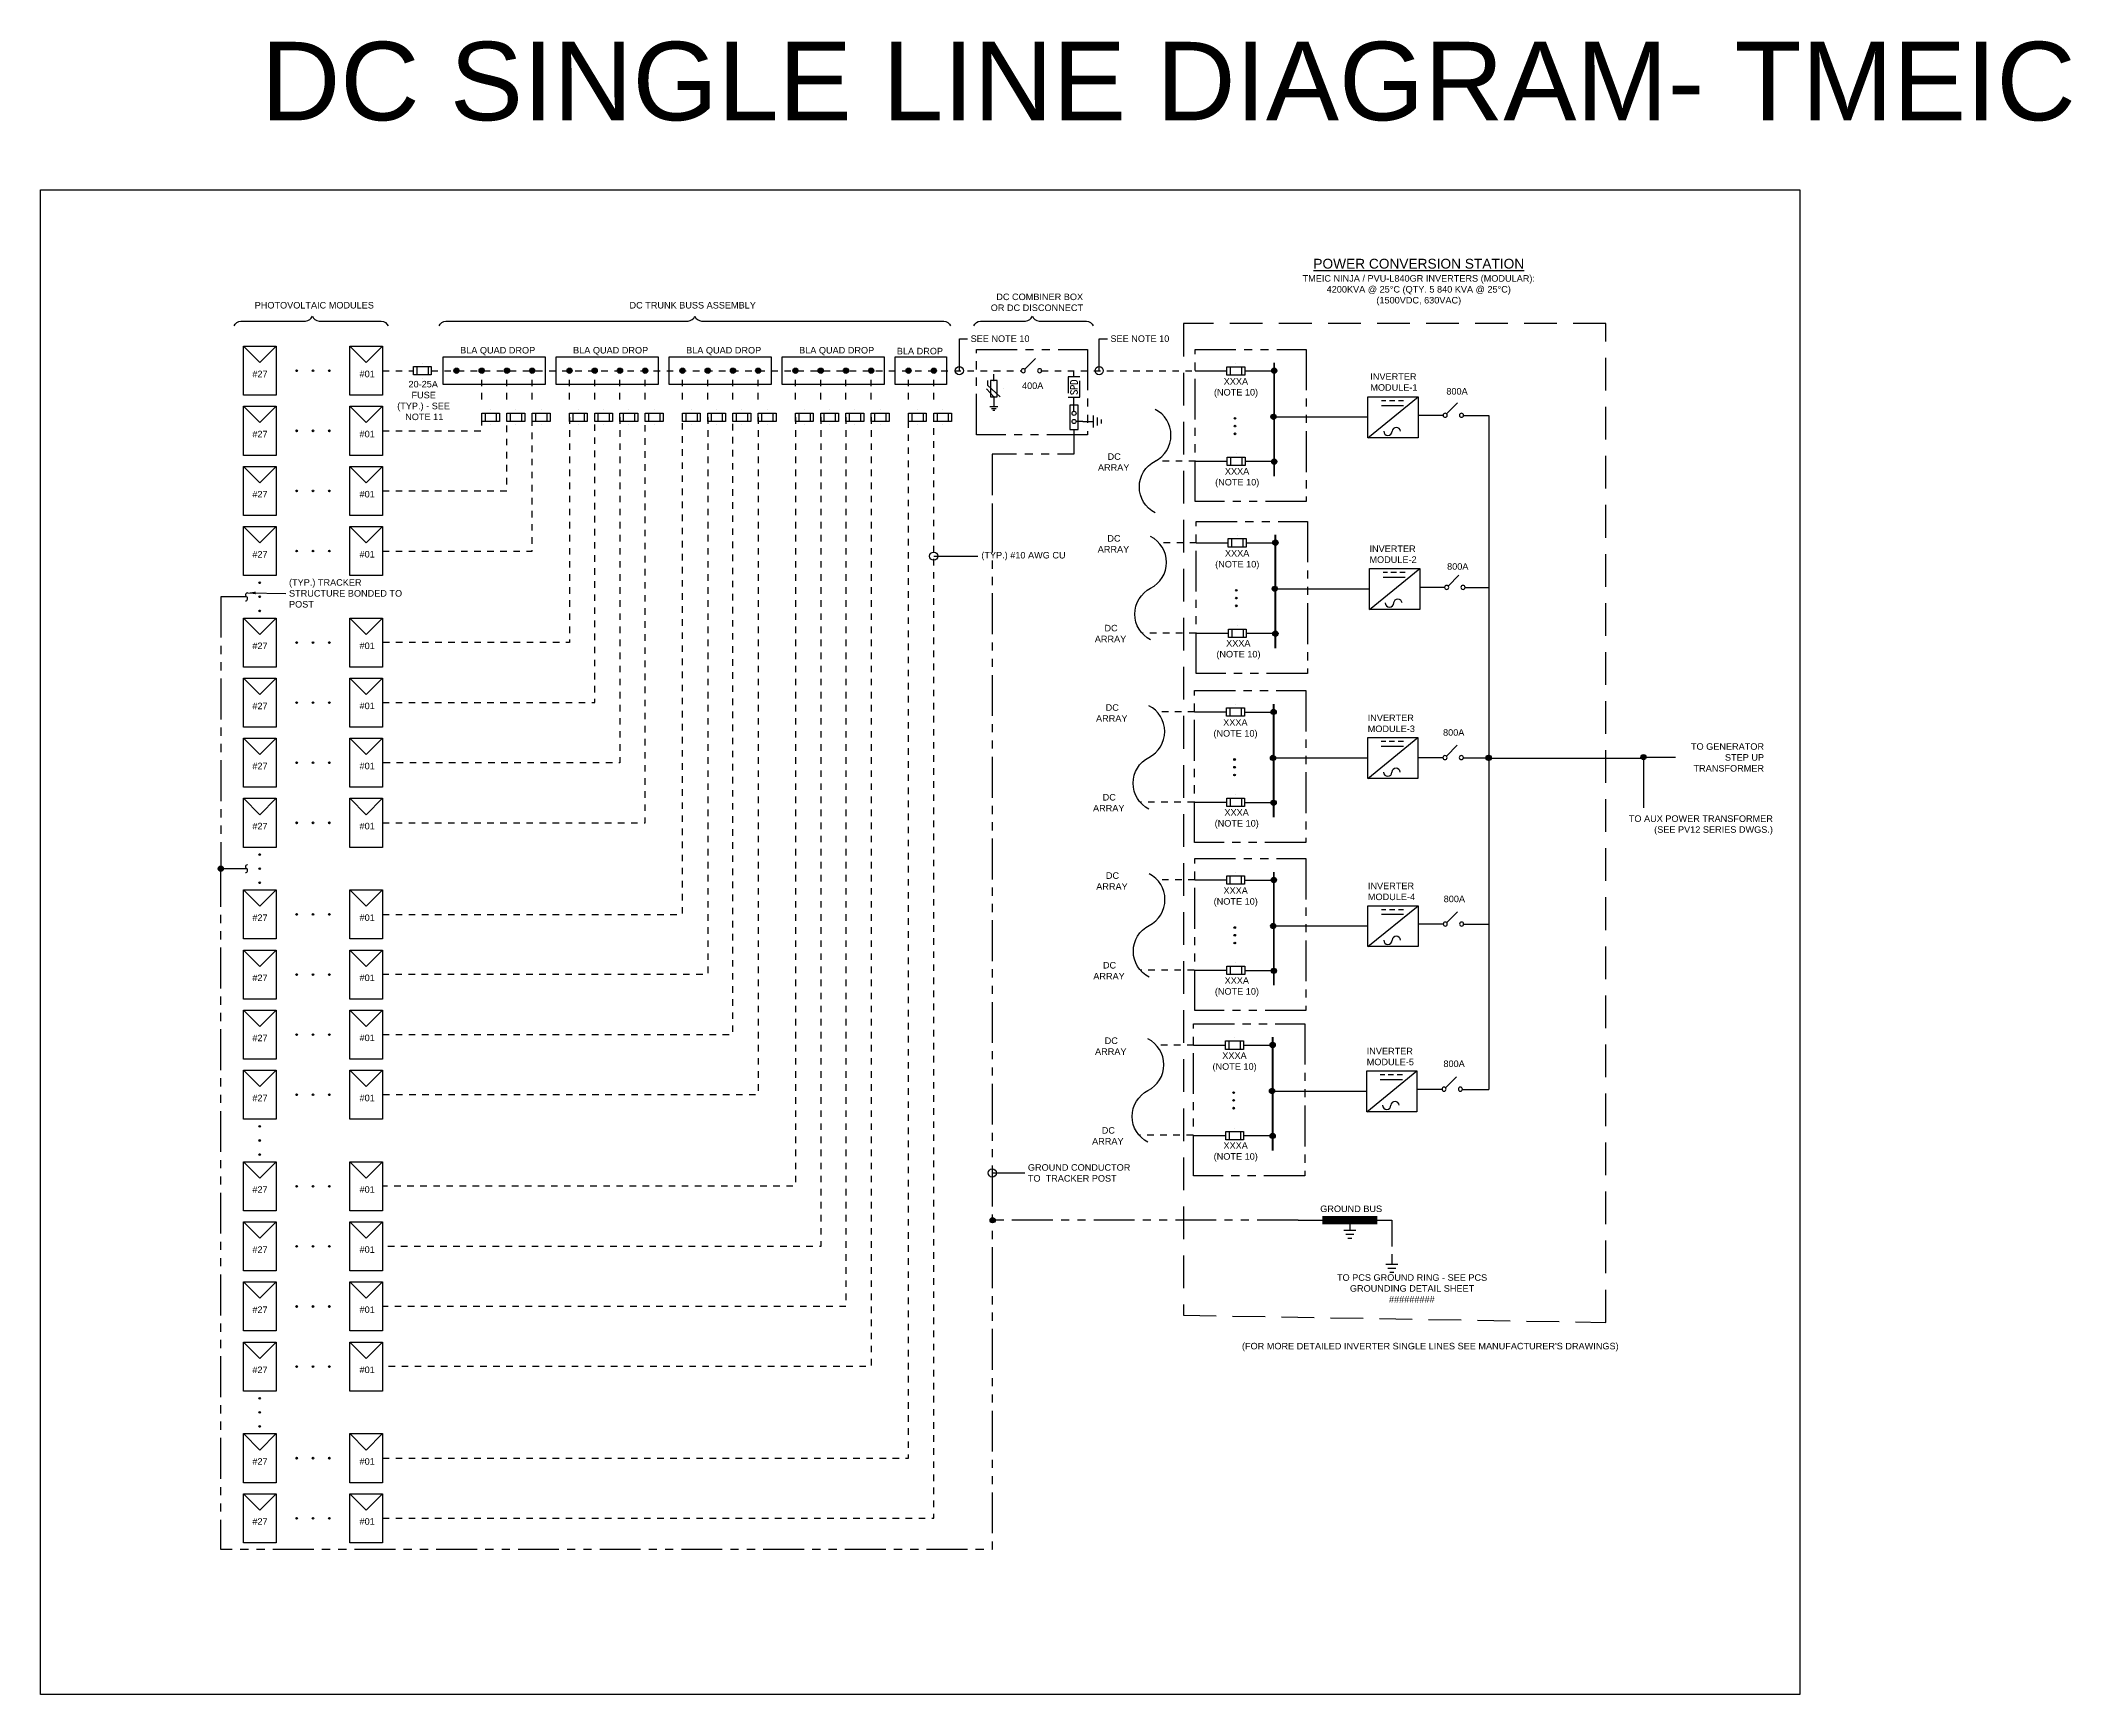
# Model space of a CAD drawing. Header units: feet. Extents: x -17 to 369, y -41 to 98.
# Drawn here: x 94.24 to 125.3, y 0 to 25.29 of the extents above; entities that cross this region are included whole.
import ezdxf

# ---------------------------------------------------------------- set-up
doc = ezdxf.new("R2010")
doc.units = ezdxf.units.FT
doc.header["$MEASUREMENT"] = 0
for name, pattern in [('DASHED', [0.75, 0.5, -0.25]), ('DASHED2', [0.375, 0.25, -0.125]), ('HIDDEN', [0.375, 0.25, -0.125]), ('HIDDEN4', [0.0935, 0.0625, -0.031]), ('PHANTOM2', [1.25, 0.625, -0.125, 0.125, -0.125, 0.125, -0.125])]:
    doc.linetypes.add(name, pattern=pattern)
for name, color, linetype in [('E-1LIN', 4, 'Continuous'), ('E-CABL', 133, 'HIDDEN4'), ('E-ELEC-BRDR', 171, 'DASHED2'), ('E-HVMV-EQUP', 91, 'Continuous'), ('E-LV-BUS', 32, 'Continuous'), ('E-LV-EQUP', 211, 'Continuous'), ('E-PROD-COND-06F', 4, 'Continuous'), ('E-PROD-COND-06FC', 4, 'Continuous'), ('E-TEXT', 7, 'Continuous'), ('G-ANNO-TEXT', 1, 'Continuous')]:
    doc.layers.add(name, color=color, linetype=linetype)
doc.layers.add('G-TABL', color=7, linetype='Continuous', lineweight=40)
doc.styles.add('FSLR_Notes', font='Simplex.shx', dxfattribs={"width": 0.8, "height": 0.109375})
doc.styles.add('NEI-A', font='arial.ttf')
doc.styles.add('T10', font='romans.shx', dxfattribs={"height": 0.1})
doc.dimstyles.new('NEI-A', dxfattribs={"dimtxt": 0.1, "dimasz": 0.125, "dimexe": 0.0625, "dimexo": 0.0625, "dimgap": 0.0625, "dimtad": 0, "dimtih": 1, "dimtoh": 1, "dimdec": 4, "dimzin": 3, "dimdsep": 46, "dimlunit": 4, "dimtxsty": 'NEI-A', "dimcen": 0, "dimadec": 0, "dimazin": 0, "dimtfac": 0.75, "dimtdec": 4, "dimtofl": 0, "dimtmove": 0, "dimatfit": 3, "dimfxl": 1, "dimfrac": 1, "dimtolj": 1, "dimtzin": 0, "dimarcsym": 0})

# ---------------------------------------------------------------- blocks, each defined once
blk = doc.blocks.new('03')
at = {"linetype": 'Continuous'}
h = blk.add_hatch(color=256, dxfattribs=at)
h.dxf.hatch_style = 1
h.paths.add_polyline_path([(-0.04, 0, 1), (0.04, 0, 1)])
blk.add_circle((0, 0), 0.04, dxfattribs=at)
blk = doc.blocks.new('E-017')
blk.add_line((0.022, 0.053), (0.188, 0.219))
for centre in [(0, 0.281), (0, 0.031)]:
    blk.add_circle(centre, 0.0312)
blk = doc.blocks.new('*U31')
at = {"color": 0}
for points in [[(-0.112, 0.125), (0, 0)], [(0, 0), (0, -0.144)], [(-0.06, -0.144), (0.06, -0.144)], [(-0.036, -0.174), (0.036, -0.174)], [(-0.015, -0.203), (0.015, -0.203)]]:
    blk.add_lwpolyline(points, dxfattribs=at)
blk = doc.blocks.new('*U29')
at = {"color": 0}
for p in [(0, 0), (0, -0.25)]:
    blk.add_point(p, dxfattribs=at)
at = {"layer": 'Defpoints', "color": 2}
blk.add_line((0.146, -0.125), (0.146, -0.125), dxfattribs=at)
at = {"layer": 'E-HVMV-EQUP', "color": 0}
blk.add_lwpolyline([(-0.096, 0), (-0.096, -0.069), (0.096, -0.25)], dxfattribs=at)
blk.add_lwpolyline([(0.05, 0), (-0.05, 0), (-0.05, -0.25), (0.05, -0.25)], close=True, dxfattribs=at)
blk.add_blockref('*U31', (0, -0.25))
blk = doc.blocks.new('1-LINE - FUSE')
at = {"layer": 'Defpoints', "color": 2}
for p, q in [((-0.114, 0.137), (-0.114, 0.137)), ((0.114, 0.137), (0.114, 0.137))]:
    blk.add_line(p, q, dxfattribs=at)
at = {"layer": 'E-HVMV-EQUP', "color": 0}
for p, q in [((-0.064, 0.223), (0.064, 0.223)), ((-0.064, 0.05), (0.064, 0.05))]:
    blk.add_line(p, q, dxfattribs=at)
blk.add_lwpolyline([(0.064, 0), (-0.064, 0), (-0.064, 0.273), (0.064, 0.273)], close=True, dxfattribs=at)
blk = doc.blocks.new('E-015')
for p, q in [((0, 0), (0, -0.15625)), ((-0.09375, -0.15625), (0.09375, -0.15625)), ((-0.0625, -0.21875), (0.0625, -0.21875)), ((-0.03125, -0.28125), (0.03125, -0.28125))]:
    blk.add_line(p, q)
blk = doc.blocks.new('E-005')
blk.add_line((-0.384, 0), (0.384, 0.625))
blk.add_lwpolyline([(0.384, 0), (-0.384, 0), (-0.384, 0.625), (0.384, 0.625)], close=True)
at = {"layer": 'E-TEXT'}
for p, q in [((-0.108, 0.564), (-0.177, 0.564)), ((0.163, 0.488), (-0.177, 0.488)), ((0.028, 0.564), (-0.056, 0.564)), ((0.163, 0.564), (0.082, 0.564))]:
    blk.add_line(p, q, dxfattribs=at)
for centre, start, end in [((-0.078, 0.098), 180, 0), ((0.05, 0.093), 4.1036, 175.8964)]:
    blk.add_arc(centre, 0.0642, start, end, dxfattribs=at)
blk = doc.blocks.new('end break')
for centre, major_axis in [((0.016, 0.06), (-0.0162, -0.0604)), ((-0.016, -0.06), (0.0162, 0.0604))]:
    blk.add_ellipse(centre, major_axis=major_axis, ratio=0.75, start_param=3.141593, end_param=6.283185)
blk = doc.blocks.new('3-LINE - CONTINUATION SYMBOL')
at = {"layer": 'E-HVMV-EQUP', "color": 0}
blk.add_lwpolyline([(-0.1082, 0, -0.611301), (0, 0, 0.611301), (0.1082, 0)], format="xyb", dxfattribs=at)

msp = doc.modelspace()

# ---------------------------------------------------------------- hatches: boundary and pattern name
at = {"layer": 'E-PROD-COND-06F'}
for points in [[(98.144, 20.242, -1), (98.17, 20.242, -1)], [(98.394, 20.242, -1), (98.42, 20.242, -1)], [(98.644, 20.242, -1), (98.67, 20.242, -1)], [(98.144, 19.323, -1), (98.17, 19.323, -1)], [(98.394, 19.323, -1), (98.42, 19.323, -1)], [(98.644, 19.323, -1), (98.67, 19.323, -1)], [(112.511, 19.501, -1), (112.511, 19.527, -1)], [(112.511, 19.382, -1), (112.511, 19.408, -1)], [(112.511, 19.263, -1), (112.511, 19.29, -1)], [(98.144, 18.404, -1), (98.17, 18.404, -1)], [(98.394, 18.404, -1), (98.42, 18.404, -1)], [(98.644, 18.404, -1), (98.67, 18.404, -1)], [(98.144, 17.485, -1), (98.17, 17.485, -1)], [(98.394, 17.485, -1), (98.42, 17.485, -1)], [(98.644, 17.485, -1), (98.67, 17.485, -1)], [(97.592, 16.987, -1), (97.592, 17.013, -1)], [(97.592, 16.772, -1), (97.592, 16.798, -1)], [(112.53, 16.871, -1), (112.53, 16.897, -1)], [(112.53, 16.752, -1), (112.53, 16.778, -1)], [(97.592, 16.583, 1), (97.592, 16.556, 1)], [(112.53, 16.634, -1), (112.53, 16.66, -1)], [(98.144, 16.085, -1), (98.17, 16.085, -1)], [(98.394, 16.085, -1), (98.42, 16.085, -1)], [(98.644, 16.085, -1), (98.67, 16.085, -1)], [(98.144, 15.166, -1), (98.17, 15.166, -1)], [(98.394, 15.166, -1), (98.42, 15.166, -1)], [(98.644, 15.166, -1), (98.67, 15.166, -1)], [(112.504, 14.284, -1), (112.504, 14.31, -1)], [(98.144, 14.247, -1), (98.17, 14.247, -1)], [(98.394, 14.247, -1), (98.42, 14.247, -1)], [(98.644, 14.247, -1), (98.67, 14.247, -1)], [(112.504, 14.165, -1), (112.504, 14.191, -1)], [(112.504, 14.046, -1), (112.504, 14.073, -1)], [(98.144, 13.328, -1), (98.17, 13.328, -1)], [(98.394, 13.328, -1), (98.42, 13.328, -1)], [(98.644, 13.328, -1), (98.67, 13.328, -1)], [(97.592, 12.83, -1), (97.592, 12.856, -1)], [(97.592, 12.614, -1), (97.592, 12.641, -1)], [(97.592, 12.425, 1), (97.592, 12.399, 1)], [(98.144, 11.927, -1), (98.17, 11.927, -1)], [(98.394, 11.927, -1), (98.42, 11.927, -1)], [(98.644, 11.927, -1), (98.67, 11.927, -1)], [(112.507, 11.714, -1), (112.507, 11.74, -1)], [(112.507, 11.595, -1), (112.507, 11.622, -1)], [(112.507, 11.477, -1), (112.507, 11.503, -1)], [(98.144, 11.008, -1), (98.17, 11.008, -1)], [(98.394, 11.008, -1), (98.42, 11.008, -1)], [(98.644, 11.008, -1), (98.67, 11.008, -1)], [(98.144, 10.089, -1), (98.17, 10.089, -1)], [(98.394, 10.089, -1), (98.42, 10.089, -1)], [(98.644, 10.089, -1), (98.67, 10.089, -1)], [(98.144, 9.17, -1), (98.17, 9.17, -1)], [(98.394, 9.17, -1), (98.42, 9.17, -1)], [(98.644, 9.17, -1), (98.67, 9.17, -1)], [(112.489, 9.189, -1), (112.489, 9.215, -1)], [(112.489, 9.07, -1), (112.489, 9.097, -1)], [(97.592, 8.672, -1), (97.592, 8.699, -1)], [(112.489, 8.952, -1), (112.489, 8.978, -1)], [(97.592, 8.457, -1), (97.592, 8.483, -1)], [(97.592, 8.268, 1), (97.592, 8.241, 1)], [(98.144, 7.77, -1), (98.17, 7.77, -1)], [(98.394, 7.77, -1), (98.42, 7.77, -1)], [(98.644, 7.77, -1), (98.67, 7.77, -1)], [(98.144, 6.851, -1), (98.17, 6.851, -1)], [(98.394, 6.851, -1), (98.42, 6.851, -1)], [(98.644, 6.851, -1), (98.67, 6.851, -1)], [(98.144, 5.932, -1), (98.17, 5.932, -1)], [(98.394, 5.932, -1), (98.42, 5.932, -1)], [(98.644, 5.932, -1), (98.67, 5.932, -1)], [(98.144, 5.013, -1), (98.17, 5.013, -1)], [(98.394, 5.013, -1), (98.42, 5.013, -1)], [(98.644, 5.013, -1), (98.67, 5.013, -1)], [(97.592, 4.515, -1), (97.592, 4.541, -1)], [(97.592, 4.3, -1), (97.592, 4.326, -1)], [(97.592, 4.11, 1), (97.592, 4.084, 1)], [(98.144, 3.612, -1), (98.17, 3.612, -1)], [(98.394, 3.612, -1), (98.42, 3.612, -1)], [(98.644, 3.612, -1), (98.67, 3.612, -1)], [(98.144, 2.693, -1), (98.17, 2.693, -1)], [(98.394, 2.693, -1), (98.42, 2.693, -1)], [(98.644, 2.693, -1), (98.67, 2.693, -1)]]:
    msp.add_hatch(color=7, dxfattribs=at).paths.add_polyline_path(points)

# ---------------------------------------------------------------- linework, layer by layer
msp.add_lwpolyline([(110.109, 19.341), (110.109, 19.716), (109.984, 19.716), (109.984, 19.341)], close=True)
for centre in [(110.049, 19.591), (110.049, 19.466)]:
    msp.add_circle(centre, 0.0312)
at = {"layer": 'E-1LIN', "linetype": 'HIDDEN', "flags": 128}
for points in [[(110.047, 20.149), (110.047, 20.242)], [(110.047, 19.623), (110.047, 19.839)], [(110.184, 19.466), (110.08, 19.466)]]:
    msp.add_lwpolyline(points, dxfattribs=at)
at = {"layer": 'E-1LIN', "linetype": 'HIDDEN'}
msp.add_lwpolyline([(109.959, 20.149), (109.959, 19.839), (110.135, 19.839), (110.135, 20.149)], close=True, dxfattribs=at)
at = {"layer": 'E-CABL', "flags": 128}
for points in [[(99.472, 20.242), (99.944, 20.242)], [(100.217, 20.242), (108.822, 20.242)], [(100.988, 19.804), (100.988, 20.242)], [(101.374, 19.804), (101.374, 20.242)], [(101.76, 19.804), (101.76, 20.242)], [(102.33, 19.804), (102.33, 20.242)], [(102.716, 19.804), (102.716, 20.242)], [(103.102, 19.804), (103.102, 20.242)], [(103.489, 19.804), (103.489, 20.242)], [(104.058, 19.804), (104.058, 20.242)], [(104.445, 19.804), (104.445, 20.242)], [(104.831, 19.804), (104.831, 20.242)], [(105.217, 19.804), (105.217, 20.242)], [(105.787, 19.804), (105.787, 20.242)], [(106.173, 19.804), (106.173, 20.242)], [(106.559, 19.804), (106.559, 20.242)], [(106.946, 19.804), (106.946, 20.242)], [(107.515, 19.804), (107.515, 20.242)], [(107.902, 19.804), (107.902, 20.242)], [(108.822, 20.242), (109.24, 20.242)], [(108.822, 20.091), (108.822, 20.242)], [(109.552, 20.242), (111.899, 20.242)], [(99.472, 19.323), (100.988, 19.323), (100.988, 19.531)], [(99.472, 18.404), (101.374, 18.404), (101.374, 19.531)], [(99.472, 17.485), (101.76, 17.485), (101.76, 19.531)], [(99.472, 15.166), (102.716, 15.166), (102.716, 19.531)], [(99.472, 13.328), (103.489, 13.328), (103.489, 19.531)], [(99.472, 11.927), (104.058, 11.927), (104.058, 19.531)], [(99.472, 10.089), (104.831, 10.089), (104.831, 19.531)], [(102.33, 19.531), (102.33, 16.085), (99.472, 16.085)], [(103.102, 19.531), (103.102, 14.247), (99.472, 14.247)], [(104.445, 19.531), (104.445, 11.008), (99.472, 11.008)], [(105.217, 19.531), (105.217, 9.17), (99.472, 9.17)], [(105.787, 19.531), (105.787, 7.77), (99.472, 7.77)], [(106.173, 19.531), (106.173, 6.851), (99.472, 6.851)], [(106.559, 19.531), (106.559, 5.932), (99.472, 5.932)], [(106.946, 19.531), (106.946, 5.013), (99.472, 5.013)], [(99.472, 3.612), (107.515, 3.612), (107.515, 19.531)], [(99.472, 2.693), (107.902, 2.693), (107.902, 19.531)], [(111.903, 18.86), (111.289, 18.86)], [(111.918, 17.612), (111.344, 17.612)], [(111.907, 16.231), (111.085, 16.231)], [(111.891, 15.025), (111.317, 15.025)], [(111.881, 13.644), (111.059, 13.644)], [(111.895, 12.455), (111.321, 12.455)], [(111.884, 11.075), (111.062, 11.075)], [(111.876, 9.93), (111.303, 9.93)], [(111.866, 8.55), (111.044, 8.55)]]:
    msp.add_lwpolyline(points, dxfattribs=at)
at = {"layer": 'E-ELEC-BRDR', "linetype": 'DASHED'}
msp.add_lwpolyline([(118.183, 5.689), (118.183, 20.962), (111.721, 20.962), (111.721, 5.798)], close=True, dxfattribs=at)
at = {"layer": 'E-LV-BUS', "flags": 128}
for points in [[(111.899, 20.242), (112.387, 20.242)], [(112.661, 20.24), (113.109, 20.24)], [(113.149, 19.538), (114.543, 19.538)], [(115.311, 19.564), (115.699, 19.564)], [(116.005, 19.558), (116.393, 19.558)], [(116.392, 19.557), (116.392, 16.921)], [(111.903, 18.86), (112.391, 18.86)], [(112.665, 18.857), (113.113, 18.857)], [(111.918, 17.612), (112.406, 17.612)], [(112.679, 17.61), (113.128, 17.61)], [(113.168, 16.908), (114.562, 16.908)], [(115.334, 16.931), (115.721, 16.931)], [(116.028, 16.925), (116.392, 16.925)], [(116.392, 16.921), (116.392, 9.252)], [(111.922, 16.23), (112.41, 16.23)], [(112.683, 16.227), (113.132, 16.227)], [(111.891, 15.025), (112.38, 15.025)], [(112.653, 15.023), (113.101, 15.023)], [(113.141, 14.321), (114.535, 14.321)], [(115.308, 14.328), (115.696, 14.328)], [(116.002, 14.322), (116.39, 14.322)], [(116.392, 14.319), (118.782, 14.319)], [(118.759, 14.333), (118.759, 13.56)], [(118.759, 14.333), (119.247, 14.333)], [(111.895, 13.643), (112.384, 13.643)], [(112.657, 13.64), (113.105, 13.64)], [(111.895, 12.455), (112.383, 12.455)], [(112.656, 12.453), (113.104, 12.453)], [(113.144, 11.751), (114.539, 11.751)], [(115.311, 11.782), (115.699, 11.782)], [(116.005, 11.777), (116.393, 11.777)], [(111.898, 11.073), (112.387, 11.073)], [(112.66, 11.071), (113.108, 11.071)], [(111.876, 9.93), (112.365, 9.93)], [(112.638, 9.928), (113.086, 9.928)], [(113.126, 9.227), (114.521, 9.227)], [(115.293, 9.257), (115.681, 9.257)], [(115.987, 9.252), (116.392, 9.252)], [(111.88, 8.548), (112.369, 8.548)], [(112.642, 8.546), (113.09, 8.546)]]:
    msp.add_lwpolyline(points, dxfattribs=at)
at = {"layer": 'E-LV-EQUP', "flags": 128}
for points in [[(97.342, 20.617), (97.592, 20.367), (97.842, 20.617), (97.842, 19.867), (97.342, 19.867), (97.342, 20.617), (97.842, 20.617)], [(98.972, 20.617), (99.222, 20.367), (99.472, 20.617), (99.472, 19.867), (98.972, 19.867), (98.972, 20.617), (99.472, 20.617)], [(97.342, 19.698), (97.592, 19.448), (97.842, 19.698), (97.842, 18.948), (97.342, 18.948), (97.342, 19.698), (97.842, 19.698)], [(98.972, 19.698), (99.222, 19.448), (99.472, 19.698), (99.472, 18.948), (98.972, 18.948), (98.972, 19.698), (99.472, 19.698)], [(97.342, 18.779), (97.592, 18.529), (97.842, 18.779), (97.842, 18.029), (97.342, 18.029), (97.342, 18.779), (97.842, 18.779)], [(98.972, 18.779), (99.222, 18.529), (99.472, 18.779), (99.472, 18.029), (98.972, 18.029), (98.972, 18.779), (99.472, 18.779)], [(97.342, 17.86), (97.592, 17.61), (97.842, 17.86), (97.842, 17.11), (97.342, 17.11), (97.342, 17.86), (97.842, 17.86)], [(98.972, 17.86), (99.222, 17.61), (99.472, 17.86), (99.472, 17.11), (98.972, 17.11), (98.972, 17.86), (99.472, 17.86)], [(97.342, 16.46), (97.592, 16.21), (97.842, 16.46), (97.842, 15.71), (97.342, 15.71), (97.342, 16.46), (97.842, 16.46)], [(98.972, 16.46), (99.222, 16.21), (99.472, 16.46), (99.472, 15.71), (98.972, 15.71), (98.972, 16.46), (99.472, 16.46)], [(97.342, 15.541), (97.592, 15.291), (97.842, 15.541), (97.842, 14.791), (97.342, 14.791), (97.342, 15.541), (97.842, 15.541)], [(98.972, 15.541), (99.222, 15.291), (99.472, 15.541), (99.472, 14.791), (98.972, 14.791), (98.972, 15.541), (99.472, 15.541)], [(97.342, 14.622), (97.592, 14.372), (97.842, 14.622), (97.842, 13.872), (97.342, 13.872), (97.342, 14.622), (97.842, 14.622)], [(98.972, 14.622), (99.222, 14.372), (99.472, 14.622), (99.472, 13.872), (98.972, 13.872), (98.972, 14.622), (99.472, 14.622)], [(97.342, 13.703), (97.592, 13.453), (97.842, 13.703), (97.842, 12.953), (97.342, 12.953), (97.342, 13.703), (97.842, 13.703)], [(98.972, 13.703), (99.222, 13.453), (99.472, 13.703), (99.472, 12.953), (98.972, 12.953), (98.972, 13.703), (99.472, 13.703)], [(97.342, 12.302), (97.592, 12.052), (97.842, 12.302), (97.842, 11.552), (97.342, 11.552), (97.342, 12.302), (97.842, 12.302)], [(98.972, 12.302), (99.222, 12.052), (99.472, 12.302), (99.472, 11.552), (98.972, 11.552), (98.972, 12.302), (99.472, 12.302)], [(97.342, 11.383), (97.592, 11.133), (97.842, 11.383), (97.842, 10.633), (97.342, 10.633), (97.342, 11.383), (97.842, 11.383)], [(98.972, 11.383), (99.222, 11.133), (99.472, 11.383), (99.472, 10.633), (98.972, 10.633), (98.972, 11.383), (99.472, 11.383)], [(97.342, 10.464), (97.592, 10.214), (97.842, 10.464), (97.842, 9.714), (97.342, 9.714), (97.342, 10.464), (97.842, 10.464)], [(98.972, 10.464), (99.222, 10.214), (99.472, 10.464), (99.472, 9.714), (98.972, 9.714), (98.972, 10.464), (99.472, 10.464)], [(97.342, 9.545), (97.592, 9.295), (97.842, 9.545), (97.842, 8.795), (97.342, 8.795), (97.342, 9.545), (97.842, 9.545)], [(98.972, 9.545), (99.222, 9.295), (99.472, 9.545), (99.472, 8.795), (98.972, 8.795), (98.972, 9.545), (99.472, 9.545)], [(97.342, 8.145), (97.592, 7.895), (97.842, 8.145), (97.842, 7.395), (97.342, 7.395), (97.342, 8.145), (97.842, 8.145)], [(98.972, 8.145), (99.222, 7.895), (99.472, 8.145), (99.472, 7.395), (98.972, 7.395), (98.972, 8.145), (99.472, 8.145)], [(97.342, 7.226), (97.592, 6.976), (97.842, 7.226), (97.842, 6.476), (97.342, 6.476), (97.342, 7.226), (97.842, 7.226)], [(98.972, 7.226), (99.222, 6.976), (99.472, 7.226), (99.472, 6.476), (98.972, 6.476), (98.972, 7.226), (99.472, 7.226)], [(97.342, 6.307), (97.592, 6.057), (97.842, 6.307), (97.842, 5.557), (97.342, 5.557), (97.342, 6.307), (97.842, 6.307)], [(98.972, 6.307), (99.222, 6.057), (99.472, 6.307), (99.472, 5.557), (98.972, 5.557), (98.972, 6.307), (99.472, 6.307)], [(97.342, 5.388), (97.592, 5.138), (97.842, 5.388), (97.842, 4.638), (97.342, 4.638), (97.342, 5.388), (97.842, 5.388)], [(98.972, 5.388), (99.222, 5.138), (99.472, 5.388), (99.472, 4.638), (98.972, 4.638), (98.972, 5.388), (99.472, 5.388)], [(97.342, 3.987), (97.592, 3.737), (97.842, 3.987), (97.842, 3.237), (97.342, 3.237), (97.342, 3.987), (97.842, 3.987)], [(98.972, 3.987), (99.222, 3.737), (99.472, 3.987), (99.472, 3.237), (98.972, 3.237), (98.972, 3.987), (99.472, 3.987)], [(97.342, 3.068), (97.592, 2.818), (97.842, 3.068), (97.842, 2.318), (97.342, 2.318), (97.342, 3.068), (97.842, 3.068)], [(98.972, 3.068), (99.222, 2.818), (99.472, 3.068), (99.472, 2.318), (98.972, 2.318), (98.972, 3.068), (99.472, 3.068)]]:
    msp.add_lwpolyline(points, dxfattribs=at)
for points in [[(100.397, 20.455), (101.957, 20.455), (101.957, 20.029), (100.397, 20.029)], [(102.125, 20.455), (103.685, 20.455), (103.685, 20.029), (102.125, 20.029)], [(103.854, 20.455), (105.414, 20.455), (105.414, 20.029), (103.854, 20.029)], [(105.582, 20.455), (107.142, 20.455), (107.142, 20.029), (105.582, 20.029)], [(107.311, 20.455), (108.098, 20.455), (108.098, 20.029), (107.311, 20.029)]]:
    msp.add_lwpolyline(points, close=True, dxfattribs=at)
at = {"layer": 'E-LV-EQUP', "linetype": 'PHANTOM2', "flags": 128}
for points in [[(110.047, 19.341), (110.047, 18.968), (108.797, 18.964)], [(108.797, 18.964), (108.797, 18.088)], [(97.391, 16.785), (96.997, 16.785)], [(96.997, 16.785), (96.997, 12.627)], [(97.391, 12.627), (96.997, 12.627)], [(113.474, 7.251), (108.784, 7.251)], [(113.474, 7.251), (113.847, 7.251)], [(114.686, 7.251), (114.909, 7.251), (114.909, 6.732)]]:
    msp.add_lwpolyline(points, dxfattribs=at)
at = {"layer": 'E-PROD-COND-06F', "color": 8, "linetype": 'PHANTOM2'}
for points in [[(108.555, 20.568), (110.256, 20.568), (110.256, 19.262), (108.555, 19.262)], [(111.899, 20.568), (113.6, 20.568), (113.6, 18.244), (111.899, 18.244)], [(111.918, 17.938), (113.618, 17.938), (113.618, 15.614), (111.918, 15.614)], [(111.891, 15.351), (113.592, 15.351), (113.592, 13.027), (111.891, 13.027)], [(111.895, 12.781), (113.595, 12.781), (113.595, 10.457), (111.895, 10.457)], [(111.876, 10.256), (113.577, 10.256), (113.577, 7.932), (111.876, 7.932)]]:
    msp.add_lwpolyline(points, close=True, dxfattribs=at)
at = {"layer": 'E-PROD-COND-06F'}
for points, const_width in [([(113.109, 20.363), (113.109, 18.629)], 0.03), ([(113.128, 17.733), (113.128, 15.999)], 0.03), ([(113.101, 15.146), (113.101, 13.412)], 0.03), ([(113.104, 12.577), (113.104, 10.842)], 0.03), ([(113.086, 10.052), (113.086, 8.317)], 0.03), ([(113.847, 7.251), (114.686, 7.251)], 0.13)]:
    msp.add_lwpolyline(points, dxfattribs=dict(at, const_width=const_width))
at = {"layer": 'E-PROD-COND-06F', "color": 7}
for centre in [(98.157, 20.242), (98.407, 20.242), (98.657, 20.242), (98.157, 19.323), (98.407, 19.323), (98.657, 19.323), (112.511, 19.514), (112.511, 19.395), (112.511, 19.277), (98.157, 18.404), (98.407, 18.404), (98.657, 18.404), (98.157, 17.485), (98.407, 17.485), (98.657, 17.485), (97.592, 17), (97.592, 16.785), (112.53, 16.884), (112.53, 16.765), (97.592, 16.569), (112.53, 16.647), (98.157, 16.085), (98.407, 16.085), (98.657, 16.085), (98.157, 15.166), (98.407, 15.166), (98.657, 15.166), (112.504, 14.297), (98.157, 14.247), (98.407, 14.247), (98.657, 14.247), (112.504, 14.178), (112.504, 14.06), (98.157, 13.328), (98.407, 13.328), (98.657, 13.328), (97.592, 12.843), (97.592, 12.627), (97.592, 12.412), (98.157, 11.927), (98.407, 11.927), (98.657, 11.927), (112.507, 11.727), (112.507, 11.609), (112.507, 11.49), (98.157, 11.008), (98.407, 11.008), (98.657, 11.008), (98.157, 10.089), (98.407, 10.089), (98.657, 10.089), (98.157, 9.17), (98.407, 9.17), (98.657, 9.17), (112.489, 9.202), (112.489, 9.084), (97.592, 8.686), (112.489, 8.965), (97.592, 8.47), (97.592, 8.255), (98.157, 7.77), (98.407, 7.77), (98.657, 7.77), (98.157, 6.851), (98.407, 6.851), (98.657, 6.851), (98.157, 5.932), (98.407, 5.932), (98.657, 5.932), (98.157, 5.013), (98.407, 5.013), (98.657, 5.013), (97.592, 4.528), (97.592, 4.313), (97.592, 4.097), (98.157, 3.612), (98.407, 3.612), (98.657, 3.612), (98.157, 2.693), (98.407, 2.693), (98.657, 2.693)]:
    msp.add_circle(centre, 0.0131, dxfattribs=at)
at = {"layer": 'G-ANNO-TEXT', "flags": 128}
for points in [[(97.202, 20.927, -0.298343), (97.305, 21.002), (98.294, 21.002, 0.298343), (98.397, 21.078, 0.298343), (98.499, 21.002), (99.452, 21.002, -0.298343), (99.555, 20.927)], [(100.338, 20.927, -0.298343), (100.44, 21.002), (104.145, 21.002, 0.298343), (104.248, 21.078, 0.298343), (104.35, 21.002), (108.055, 21.002, -0.298343), (108.157, 20.927)], [(108.515, 20.927, -0.298343), (108.617, 21.002), (109.308, 21.002, 0.298343), (109.411, 21.078, 0.298343), (109.513, 21.002), (110.238, 21.002, -0.298343), (110.341, 20.927)]]:
    msp.add_lwpolyline(points, format="xyb", dxfattribs=at)

# ---------------------------------------------------------------- block references
at = {"xscale": 7.308600585754728, "yscale": 7.308600585754728, "zscale": 7.308600585754728, "rotation": 89.99999999999997}
for p in [(111.289, 18.86), (111.22, 16.916), (111.193, 14.329), (111.197, 11.759), (111.179, 9.234)]:
    msp.add_blockref('3-LINE - CONTINUATION SYMBOL', p, dxfattribs=at)
at = {"layer": 'E-1LIN'}
for p in [(114.927, 19.218), (114.951, 16.593), (114.924, 14.006), (114.927, 11.436), (114.909, 8.911)]:
    msp.add_blockref('E-005', p, dxfattribs=at)
at = {"layer": 'E-1LIN', "xscale": -1, "rotation": 90}
msp.add_blockref('E-015', (110.184, 19.466), dxfattribs=at)
at = {"layer": 'E-1LIN', "xscale": -1}
for p in [(114.267, 7.251), (114.909, 6.732)]:
    msp.add_blockref('E-015', p, dxfattribs=at)
at = {"layer": 'E-HVMV-EQUP', "zscale": 2, "rotation": 270}
for p in [(100.601, 20.242), (100.988, 20.242), (101.374, 20.242), (101.76, 20.242), (102.33, 20.242), (102.716, 20.242), (103.102, 20.242), (103.489, 20.242), (104.058, 20.242), (104.445, 20.242), (104.831, 20.242), (105.217, 20.242), (105.787, 20.242), (106.173, 20.242), (106.559, 20.242), (106.946, 20.242), (107.515, 20.242), (107.902, 20.242), (113.109, 20.242), (113.099, 19.538), (113.109, 18.852), (113.128, 17.612), (113.118, 16.908), (113.128, 16.222), (113.101, 15.025), (113.091, 14.321), (116.39, 14.322), (118.759, 14.333), (113.101, 13.635), (96.997, 12.627), (113.104, 12.455), (113.095, 11.751), (113.104, 11.065), (113.086, 9.93), (113.077, 9.227), (113.086, 8.541), (108.803, 7.251)]:
    msp.add_blockref('03', p, dxfattribs=at)
at = {"layer": 'E-HVMV-EQUP'}
msp.add_blockref('*U29', (108.822, 20.091), dxfattribs=at)
at = {"layer": 'E-LV-EQUP', "rotation": 270}
for p in [(99.944, 20.242), (112.387, 20.24), (100.988, 19.531), (101.374, 19.531), (101.76, 19.531), (102.33, 19.531), (102.716, 19.531), (103.102, 19.531), (103.489, 19.531), (104.058, 19.531), (104.445, 19.531), (104.831, 19.531), (105.217, 19.531), (105.787, 19.531), (106.173, 19.531), (106.559, 19.531), (106.946, 19.531), (107.515, 19.531), (107.902, 19.531), (112.391, 18.857), (112.406, 17.61), (112.41, 16.227), (112.38, 15.023), (112.384, 13.64), (112.383, 12.453), (112.387, 11.071), (112.365, 9.928), (112.369, 8.546)]:
    msp.add_blockref('1-LINE - FUSE', p, dxfattribs=at)
at = {"layer": 'E-LV-EQUP', "xscale": 0.5000000033, "yscale": 0.5000000033, "zscale": 0.5000000033}
for p in [(97.391, 16.785), (97.391, 12.627)]:
    msp.add_blockref('end break', p, dxfattribs=at)
at = {"layer": 'E-PROD-COND-06FC', "xscale": -1, "rotation": 270}
for p in [(109.24, 20.242), (115.694, 19.561), (115.717, 16.928), (115.691, 14.326), (115.695, 11.78), (115.677, 9.255)]:
    msp.add_blockref('E-017', p, dxfattribs=at)

# ---------------------------------------------------------------- texts
at = {"layer": 'Defpoints', "color": 1, "insert": (111.491, 24.055), "char_height": 1.2, "attachment_point": 8, "style": 'NEI-A'}
msp.add_mtext('DC SINGLE LINE DIAGRAM- TMEIC', dxfattribs=at)
at = {"layer": 'G-ANNO-TEXT', "char_height": 0.15, "attachment_point": 2, "style": 'NEI-A'}
for s, insert in [('{\\LPOWER CONVERSION STATION\\P\\H0.66667x;\\lTMEIC NINJA / PVU-L840GR \\H1.00001x;INVERTERS (MODULAR):\\P4200KVA @ 25%%DC (QTY. 5 840 KVA @ 25\\H1x;%%DC)\\P(1500VDC, 630VAC)}', (115.321, 21.954)), ("{\\H0.66667x;(FOR MORE DETAILED INVERTER SINGLE LINES SEE MANUFACTURER'S DRAWINGS)}", (115.497, 5.376))]:
    msp.add_mtext(s, dxfattribs=dict(at, insert=insert))
at = {"layer": 'G-ANNO-TEXT', "char_height": 0.1, "style": 'NEI-A'}
for s, insert, width, attachment_point in [('PHOTOVOLTAIC MODULES', (99.339, 21.243), 1.81785, 6), ('DC TRUNK BUSS ASSEMBLY', (105.181, 21.243), 1.93286, 6), ('DC COMBINER BOX OR DC DISCONNECT', (110.186, 21.288), 1.41075, 6), ('BLA QUAD DROP', (101.806, 20.542), 1.14384, 6), ('BLA QUAD DROP', (103.534, 20.542), 1.14384, 6), ('BLA QUAD DROP', (105.263, 20.542), 1.14384, 6), ('BLA QUAD DROP', (106.991, 20.542), 1.14384, 6), ('BLA DROP', (108.044, 20.542), 0.70141, 6), ('SEE NOTE 10', (108.466, 20.732), 0.90455, 4), ('SEE NOTE 10', (110.605, 20.732), 1.05707, 4), ('\\A1;\\pi0.11643;#27 ', (97.363, 20.192), 0.45816, 4), ('\\A1;\\pi0.12608;#01 ', (98.993, 20.192), 0.45816, 4), ('\\A1;INVERTER MODULE-1', (114.58, 20.069), 0.70557, 4), ('\\A1;\\pi0.2194;20-25A\\P\\pi0.26589;FUSE\\P\\pi0.04706;(TYP.) - SEE \\P\\pi0.16971;NOTE 11', (99.648, 19.786), 0.88539, 4), ('\\A1;\\pi-0.04469;400A', (109.297, 20.012), 0.23531, 4), ('\\A1;\\pi0.14948;XXXA\\P\\pi0;{\\A0;(NOTE 10)}', (112.188, 19.981), 0.67126, 4), ('\\A1;\\pi0.17523;800A', (115.568, 19.927), 0.67126, 4), ('\\A1;\\pi0.11643;#27 ', (97.363, 19.273), 0.45816, 4), ('\\A1;\\pi0.12608;#01 ', (98.993, 19.273), 0.45816, 4), ('\\A1;\\pi0.02492;DC\\P\\pi-0.12245;ARRAY ', (110.536, 18.846), 0.23531, 4), ('\\A1;\\pi0.14948;XXXA\\P\\pi0;{\\A0;(NOTE 10)}', (112.206, 18.606), 0.67126, 4), ('\\A1;\\pi0.11643;#27 ', (97.363, 18.354), 0.45816, 4), ('\\A1;\\pi0.12608;#01 ', (98.993, 18.354), 0.45816, 4), ('\\A1;\\pi0.02492;DC\\P\\pi-0.12245;ARRAY ', (110.533, 17.595), 0.23531, 4), ('\\A1;\\pi0.11643;#27 ', (97.363, 17.435), 0.45816, 4), ('\\A1;\\pi0.12608;#01 ', (98.993, 17.435), 0.45816, 4), ('\\A1;\\pi0.14948;XXXA\\P\\pi0;{\\A0;(NOTE 10)}', (112.207, 17.352), 0.67126, 4), ('\\A1;INVERTER MODULE-2', (114.567, 17.436), 0.70557, 4), ('\\A1;\\pi0.17523;800A', (115.579, 17.248), 0.67126, 4), ('(TYP.) TRACKER STRUCTURE BONDED TO POST', (98.04, 16.837), 2.00366, 4), ('\\A1;\\pi0.02492;DC\\P\\pi-0.12245;ARRAY ', (110.488, 16.223), 0.23531, 4), ('\\A1;\\pi0.11643;#27 ', (97.363, 16.035), 0.45816, 4), ('\\A1;\\pi0.12608;#01 ', (98.993, 16.035), 0.45816, 4), ('\\A1;\\pi0.14948;XXXA\\P\\pi0;{\\A0;(NOTE 10)}', (112.225, 15.976), 0.67126, 4), ('\\A1;\\pi0.11643;#27 ', (97.363, 15.116), 0.45816, 4), ('\\A1;\\pi0.12608;#01 ', (98.993, 15.116), 0.45816, 4), ('\\A1;\\pi0.02492;DC\\P\\pi-0.12245;ARRAY ', (110.507, 15.008), 0.23531, 4), ('\\A1;\\pi0.14948;XXXA\\P\\pi0;{\\A0;(NOTE 10)}', (112.18, 14.765), 0.67126, 4), ('\\A1;INVERTER MODULE-3', (114.54, 14.849), 0.70557, 4), ('\\A1;\\pi0.17523;800A', (115.517, 14.709), 0.67126, 4), ('TO GENERATOR STEP UP TRANSFORMER', (120.602, 14.328), 1.18112, 6), ('\\A1;\\pi0.11643;#27 ', (97.363, 14.197), 0.45816, 4), ('\\A1;\\pi0.12608;#01 ', (98.993, 14.197), 0.45816, 4), ('\\A1;\\pi0.02492;DC\\P\\pi-0.12245;ARRAY ', (110.461, 13.636), 0.23531, 4), ('\\A1;\\pi0.14948;XXXA\\P\\pi0;{\\A0;(NOTE 10)}', (112.199, 13.389), 0.67126, 4), ('TO AUX POWER TRANSFORMER (SEE PV12 SERIES DWGS.)', (120.738, 13.294), 2.20346, 6), ('\\A1;\\pi0.11643;#27 ', (97.363, 13.278), 0.45816, 4), ('\\A1;\\pi0.12608;#01 ', (98.993, 13.278), 0.45816, 4), ('\\A1;\\pi0.02492;DC\\P\\pi-0.12245;ARRAY ', (110.51, 12.438), 0.23531, 4), ('\\A1;\\pi0.14948;XXXA\\P\\pi0;{\\A0;(NOTE 10)}', (112.184, 12.195), 0.67126, 4), ('\\A1;INVERTER MODULE-4', (114.543, 12.279), 0.70557, 4), ('\\A1;\\pi0.17523;800A', (115.527, 12.164), 0.67126, 4), ('\\A1;\\pi0.11643;#27 ', (97.363, 11.877), 0.45816, 4), ('\\A1;\\pi0.12608;#01 ', (98.993, 11.877), 0.45816, 4), ('\\A1;\\pi0.02492;DC\\P\\pi-0.12245;ARRAY ', (110.465, 11.067), 0.23531, 4), ('\\A1;\\pi0.11643;#27 ', (97.363, 10.958), 0.45816, 4), ('\\A1;\\pi0.12608;#01 ', (98.993, 10.958), 0.45816, 4), ('\\A1;\\pi0.14948;XXXA\\P\\pi0;{\\A0;(NOTE 10)}', (112.202, 10.819), 0.67126, 4), ('\\A1;\\pi0.11643;#27 ', (97.363, 10.039), 0.45816, 4), ('\\A1;\\pi0.12608;#01 ', (98.993, 10.039), 0.45816, 4), ('\\A1;\\pi0.02492;DC\\P\\pi-0.12245;ARRAY ', (110.492, 9.913), 0.23531, 4), ('\\A1;\\pi0.14948;XXXA\\P\\pi0;{\\A0;(NOTE 10)}', (112.166, 9.67), 0.67126, 4), ('\\A1;INVERTER MODULE-5', (114.525, 9.754), 0.70557, 4), ('\\A1;\\pi0.17523;800A', (115.523, 9.643), 0.67126, 4), ('\\A1;\\pi0.11643;#27 ', (97.363, 9.12), 0.45816, 4), ('\\A1;\\pi0.12608;#01 ', (98.993, 9.12), 0.45816, 4), ('\\A1;\\pi0.02492;DC\\P\\pi-0.12245;ARRAY ', (110.447, 8.542), 0.23531, 4), ('\\A1;\\pi0.14948;XXXA\\P\\pi0;{\\A0;(NOTE 10)}', (112.184, 8.295), 0.67126, 4), ('GROUND CONDUCTOR TO  TRACKER POST', (109.342, 7.974), 1.56689, 4), ('\\A1;\\pi0.11643;#27 ', (97.363, 7.72), 0.45816, 4), ('\\A1;\\pi0.12608;#01 ', (98.993, 7.72), 0.45816, 4), ('\\A1;\\pi0.05081;GROUND BUS', (113.763, 7.425), 1.03381, 4), ('\\A1;\\pi0.11643;#27 ', (97.363, 6.801), 0.45816, 4), ('\\A1;\\pi0.12608;#01 ', (98.993, 6.801), 0.45816, 4), ('\\A1;\\pi0.14194;TO PCS GROUND RING - SEE PCS \\P\\pi0.33969;GROUNDING DETAIL SHEET \\P\\pi0.93741;#########', (113.928, 6.208), 2.57086, 4), ('\\A1;\\pi0.11643;#27 ', (97.363, 5.882), 0.45816, 4), ('\\A1;\\pi0.12608;#01 ', (98.993, 5.882), 0.45816, 4), ('\\A1;\\pi0.11643;#27 ', (97.363, 4.963), 0.45816, 4), ('\\A1;\\pi0.12608;#01 ', (98.993, 4.963), 0.45816, 4), ('\\A1;\\pi0.11643;#27 ', (97.363, 3.562), 0.45816, 4), ('\\A1;\\pi0.12608;#01 ', (98.993, 3.562), 0.45816, 4), ('\\A1;\\pi0.11643;#27 ', (97.363, 2.644), 0.45816, 4), ('\\A1;\\pi0.12608;#01 ', (98.993, 2.644), 0.45816, 4)]:
    msp.add_mtext(s, dxfattribs=dict(at, insert=insert, width=width, attachment_point=attachment_point))
at = {"layer": 'G-TABL', "insert": (109.992, 20.106), "char_height": 0.1094, "attachment_point": 3, "rotation": 90, "style": 'FSLR_Notes'}
msp.add_mtext_dynamic_manual_height_columns('SPD', width=0.02378, gutter_width=0.547, heights=[0], dxfattribs=at)

# ---------------------------------------------------------------- leaders
at = {"layer": 'G-ANNO-TEXT', "annotation_type": 0, "has_hookline": 1, "hookline_direction": 0}
for points, override, text_width in [([(108.294, 20.242), (108.294, 20.732), (108.419, 20.732)], {"dimgap": 0.046875, "dimtad": 0, "dimtxsty": 'T10', "dimldrblk": 'DotBlank'}, 0.888), ([(110.433, 20.242), (110.433, 20.732), (110.558, 20.732)], {"dimgap": 0.046875, "dimtad": 0, "dimtxsty": 'T10', "dimldrblk": 'DotBlank'}, 0.888), ([(107.902, 17.406), (108.584, 17.406)], {"dimgap": 0.046875, "dimtad": 0, "dimtxsty": 'T10', "dimldrblk": 'DotBlank'}, 1.269), ([(97.407, 16.845), (97.993, 16.837)], {"dimgap": 0.046875, "dimtad": 0, "dimtxsty": 'T10'}, 1.994), ([(108.797, 7.974), (109.295, 7.974)], {"dimgap": 0.046875, "dimtad": 0, "dimtxsty": 'T10', "dimldrblk": 'DotBlank'}, 1.558)]:
    msp.add_leader(points, dimstyle='NEI-A', override=override, dxfattribs=dict(at, text_width=text_width))

# ---------------------------------------------------------------- next in the draw order: texts
at = {"layer": 'G-ANNO-TEXT', "insert": (108.63, 17.406), "char_height": 0.1, "width": 1.30925, "attachment_point": 4, "style": 'NEI-A', "bg_fill": 3, "box_fill_scale": 1.5, "bg_fill_color": 256, "bg_fill_transparency": 0}
msp.add_mtext('(TYP.) #10 AWG CU', dxfattribs=at)

# ---------------------------------------------------------------- next in the draw order: linework, layer by layer
msp.add_lwpolyline([(94.241, 23.011), (121.15, 23.011), (121.15, 0), (94.241, 0)], close=True)
at = {"layer": 'E-LV-EQUP', "linetype": 'PHANTOM2', "flags": 128}
msp.add_lwpolyline([(108.797, 18.088), (108.797, 2.217), (96.997, 2.217), (96.997, 12.627)], dxfattribs=at)

doc.saveas('drawing.dxf')
